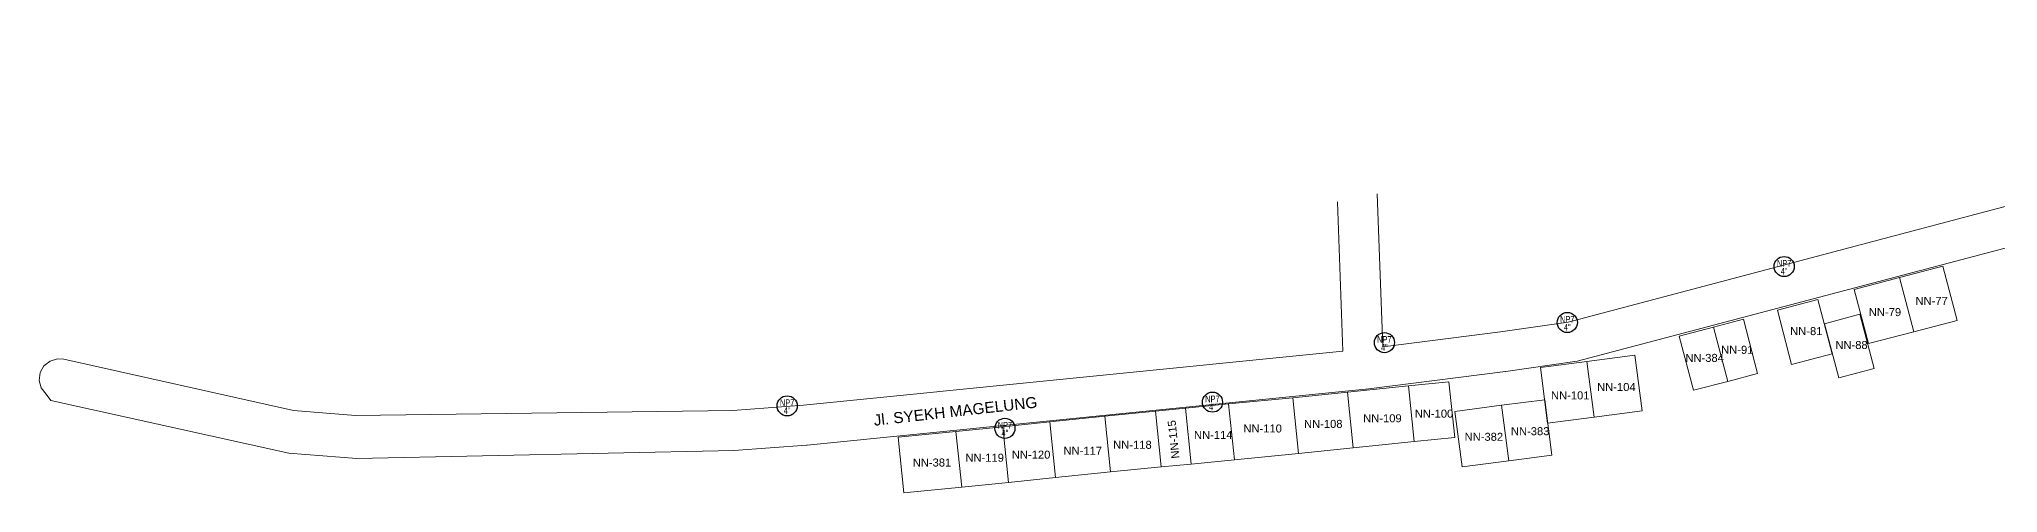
# Model space of a CAD drawing. Header units: inches. Extents: x 5913 to 6802, y 1147 to 1805.
# Drawn here: x 5912.7 to 6304.3, y 1635.8 to 1726.5 of the extents above; entities that cross this region are included whole.
import ezdxf
from ezdxf.enums import TextEntityAlignment as Align

# ---------------------------------------------------------------- set-up
doc = ezdxf.new("R2010")
doc.units = ezdxf.units.IN
doc.header["$MEASUREMENT"] = 0
doc.layers.add('Basic Map', color=251, linetype='Continuous', lineweight=9)
doc.layers.add('Home Number', color=6, linetype='Continuous')
doc.layers.add('NEW POLE 7m', color=3, linetype='Continuous')
doc.styles.get("Standard").update_dxf_attribs({"font": 'arial.ttf'})
doc.styles.add('Title Block 3', font='dgn003.shx')

# ---------------------------------------------------------------- blocks, each defined once
blk = doc.blocks.new('NP7')
at = {"color": 0, "linetype": 'ByBlock', "lineweight": -2}
blk.add_circle((10475.44, -5326.86), 2.01, dxfattribs=at)
at = {"color": 0, "linetype": 'ByBlock', "lineweight": -2, "style": 'Title Block 3', "width": 0.799091}
for s, p in [('NP7', (10475.43, -5326.23)), ('4"', (10475.43, -5327.81))]:
    blk.add_text(s, height=1.339, dxfattribs=at).set_placement(p, align=Align.MIDDLE_CENTER)

msp = doc.modelspace()

# ---------------------------------------------------------------- linework, layer by layer
at = {"layer": 'Basic Map'}
for points in [[(6180.16, 1695.59), (6181.3, 1665.05), (6204.81, 1668.03), (6218.35, 1669.96), (6323.34, 1697.71), (6323.39, 1697.72), (6345.5, 1703.27), (6337.37, 1718.81), (6337.36, 1718.82), (6333.37, 1726.51)], [(5916.35, 1662.6), (5917.57, 1662.53), (5963.5, 1652.31), (5975.93, 1651.31), (6051.37, 1652.29), (6065.46, 1653.34), (6173.33, 1664.14), (6172.22, 1693.98)], [(6325.36, 1689.97), (6220.17, 1662.17), (6219.71, 1662.08), (6205.91, 1660.11), (6205.85, 1660.1), (6177.97, 1656.56), (6177.87, 1656.55), (6066.2, 1645.37), (6066.1, 1645.37), (6051.54, 1644.3), (5976.18, 1642.68), (5962.57, 1643.74), (5915.02, 1654.3), (5914.04, 1655.58)], [(5914.04, 1655.58), (5913.08, 1656.8), (5912.66, 1658.31), (5912.85, 1659.86), (5913.61, 1661.22), (5914.84, 1662.18), (5916.35, 1662.6)]]:
    msp.add_lwpolyline(points, dxfattribs=at)
for points in [[(6296.13, 1670.3), (6287.49, 1668.05), (6284.63, 1678.88), (6293.27, 1681.13)], [(6287.49, 1668.05), (6278.4, 1665.66), (6275.55, 1676.49), (6284.63, 1678.88)], [(6271.13, 1663.62), (6263.04, 1661.52), (6260.19, 1672.35), (6268.27, 1674.45)], [(6250.29, 1658.11), (6243.4, 1656.35), (6240.54, 1667.18), (6247.43, 1668.94)], [(6256.24, 1659.69), (6250.29, 1658.11), (6247.43, 1668.94), (6253.38, 1670.52)], [(6279.56, 1660.69), (6272.47, 1658.8), (6269.62, 1669.63), (6276.7, 1671.52)], [(6223.56, 1650.96), (6214.25, 1649.76), (6212.8, 1660.86), (6222.12, 1662.07)], [(6233.12, 1652.25), (6223.56, 1650.96), (6222.12, 1662.07), (6231.67, 1663.36)], [(6187.58, 1646.07), (6175.36, 1644.82), (6174.22, 1655.97), (6186.44, 1657.21)], [(6195.67, 1646.88), (6187.58, 1646.07), (6186.44, 1657.21), (6194.53, 1658.02)], [(6142.99, 1641.6), (6137, 1641.02), (6135.86, 1652.16), (6141.85, 1652.75)], [(6151.62, 1642.47), (6142.99, 1641.6), (6141.85, 1652.75), (6150.48, 1653.61)], [(6164.44, 1643.72), (6151.62, 1642.47), (6150.48, 1653.61), (6163.3, 1654.86)], [(6175.36, 1644.82), (6164.44, 1643.72), (6163.3, 1654.86), (6174.22, 1655.97)], [(6206.48, 1642.23), (6197.17, 1641.02), (6195.73, 1652.13), (6205.04, 1653.34)], [(6215.12, 1643.34), (6206.48, 1642.23), (6205.04, 1653.34), (6213.67, 1654.45)], [(6106.45, 1637.92), (6097.1, 1636.97), (6095.96, 1648.11), (6105.31, 1649.06)], [(6115.88, 1638.89), (6106.45, 1637.92), (6105.31, 1649.06), (6114.74, 1650.03)], [(6126.83, 1640.01), (6115.88, 1638.89), (6114.74, 1650.03), (6125.69, 1651.15)], [(6137, 1641.02), (6126.83, 1640.01), (6125.69, 1651.15), (6135.86, 1652.16)], [(6097.1, 1636.97), (6085.52, 1635.85), (6084.38, 1646.99), (6095.96, 1648.11)]]:
    msp.add_lwpolyline(points, close=True, dxfattribs=at)

# ---------------------------------------------------------------- block references
at = {"layer": 'NEW POLE 7m', "xscale": 1.000528805638826, "yscale": 1.000528805638826, "zscale": 1.000528805638826}
for p in [(-4219.44, 7010.75), (-4262.79, 6999.56), (-4299.36, 6995.54), (-4418.77, 6982.9), (-4333.74, 6983.65), (-4375.23, 6978.41)]:
    msp.add_blockref('NP7', p, dxfattribs=at)

# ---------------------------------------------------------------- texts
at = {"layer": 'Basic Map', "color": 7, "insert": (6079.63, 1649.21), "char_height": 2.2082, "attachment_point": 7, "rotation": 6.3927}
msp.add_mtext('Jl. SYEKH MAGELUNG', dxfattribs=at)
at = {"layer": 'Home Number', "char_height": 1.6, "attachment_point": 7}
for s, insert in [('NN-79', (6278.47, 1671.14)), ('NN-77', (6287.8, 1673.41)), ('NN-81', (6262.74, 1667.34)), ('NN-91', (6248.94, 1663.61)), ('NN-88', (6271.78, 1664.57)), ('NN-384', (6241.79, 1661.99)), ('NN-104', (6224.14, 1656.17)), ('NN-101', (6214.92, 1654.5)), ('NN-110', (6153.42, 1647.88)), ('NN-108', (6165.54, 1648.8)), ('NN-109', (6177.37, 1649.92)), ('NN-100', (6187.68, 1650.85)), ('NN-383', (6206.91, 1647.34)), ('NN-117', (6117.46, 1643.45)), ('NN-118', (6127.39, 1644.62)), ('NN-114', (6143.54, 1646.61)), ('NN-382', (6197.65, 1646.22)), ('NN-381', (6087.31, 1641.08)), ('NN-119', (6097.84, 1642.04)), ('NN-120', (6107.13, 1642.65))]:
    msp.add_mtext(s, dxfattribs=dict(at, insert=insert))
at = {"layer": 'Home Number', "insert": (6140.67, 1642.78), "char_height": 1.6, "attachment_point": 7, "rotation": 95.9612}
msp.add_mtext('NN-115', dxfattribs=at)

doc.saveas('drawing.dxf')
